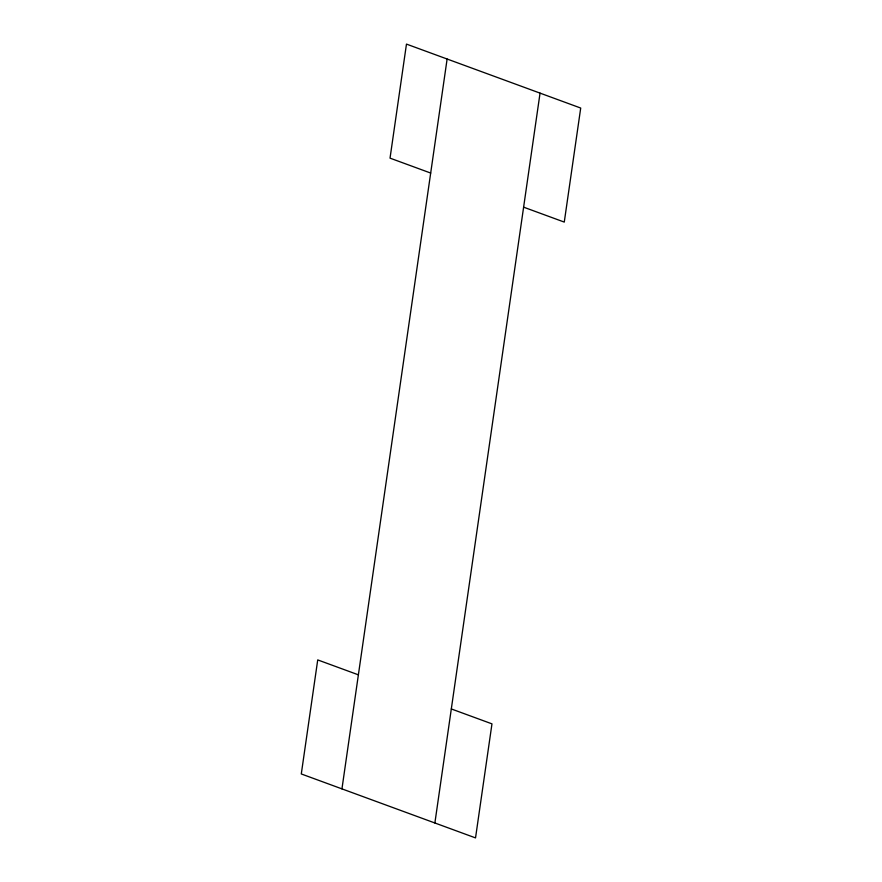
<?xml version="1.0" encoding="UTF-8"?>
<svg xmlns="http://www.w3.org/2000/svg" width="882" height="882" viewBox="0 0 882 882"><rect width="100%" height="100%" fill="white"/><g stroke="black" fill="none" stroke-linecap="round" stroke-linejoin="round"><path stroke-width="1.32" d="M341.951 788.872L447.119 59.017M540.049 93.128L434.881 822.983M430.692 173.059L390.031 158.143L406.47 44.1L580.709 108.045L564.271 222.088L523.621 207.171M358.379 674.829L317.729 659.912L301.291 773.955L475.53 837.9L491.969 723.857L451.308 708.941"/></g></svg>
